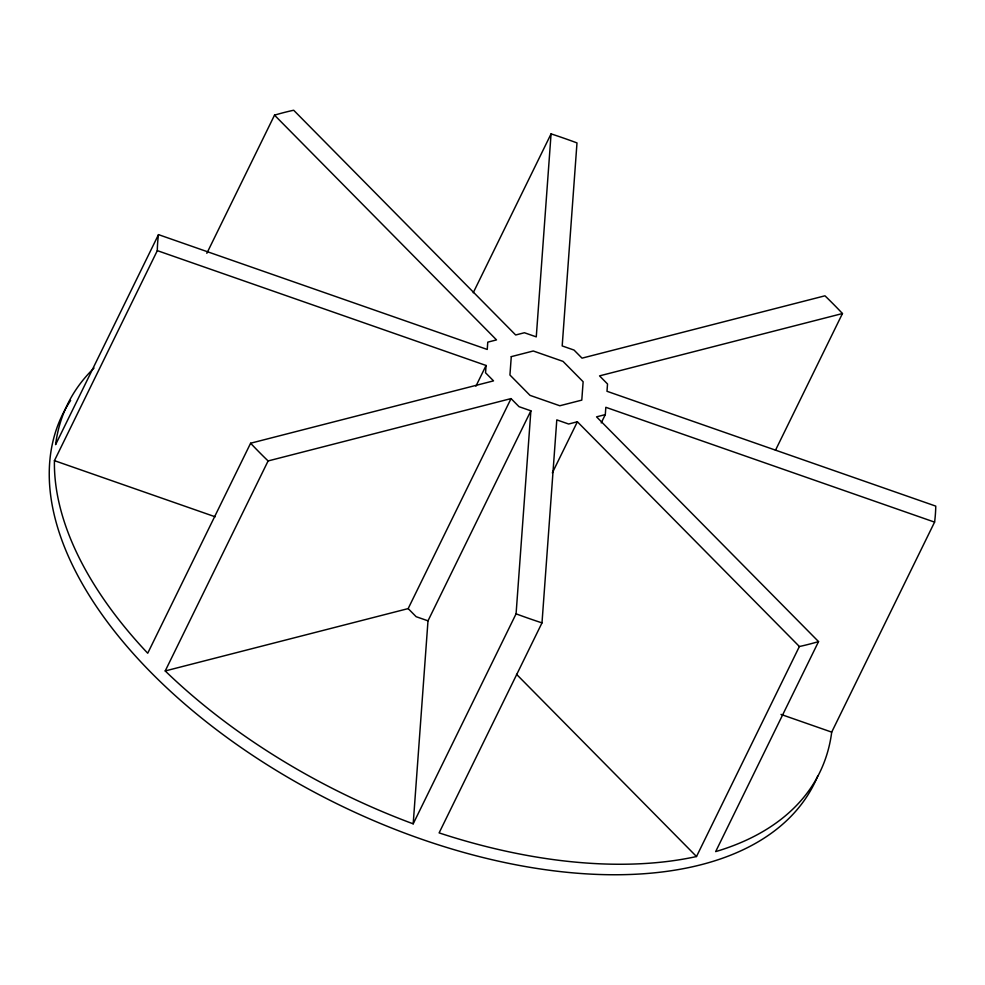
<?xml version="1.0" encoding="UTF-8"?>
<svg xmlns="http://www.w3.org/2000/svg" width="985" height="985" viewBox="0 0 985 985"><rect width="100%" height="100%" fill="white"/><g stroke="black" fill="none" stroke-linecap="round" stroke-linejoin="round"><path stroke-width="1.48" d="M157.317 250.633L54.434 460.648L54.397 463.159A418.736 228.668 26.1 0 0 145.127 650.469L147.725 653.227L250.609 443.225L493.534 380.875L485.543 372.773L486.073 365.472L157.317 250.633L157.341 248.885A418.736 228.668 26.1 0 1 158.265 236.314L158.487 234.627L487.243 349.453L487.772 342.152L496.526 339.899L274.519 115.159L206.838 253.317M413.195 823.829L427.995 620.833L530.878 410.819L519.033 406.682L511.043 398.593L268.105 460.943L165.221 670.945L168.029 673.654A418.736 228.668 26.1 0 0 409.194 822.352L413.195 823.829L516.078 613.827L530.878 410.819M775.454 450.317L842.458 313.538L840.661 311.617A418.736 228.668 26.1 0 0 826.908 297.692L824.962 295.808L582.024 358.158L574.033 350.069L562.189 345.932L576.988 142.923L574.218 141.889A418.736 228.668 26.1 0 0 553.853 134.785L551.071 133.874L536.271 336.87L524.426 332.745L515.672 334.986L293.678 110.246L291.56 110.702A418.736 228.668 26.1 0 0 276.514 114.568L274.519 115.159M799.389 646.505L696.506 856.519L693.452 857.184A418.736 228.668 26.1 0 1 443.127 834.196L439.113 832.891L541.996 622.877L556.796 419.881L568.64 424.018L577.382 421.765L799.389 646.505L801.507 646.049A418.736 228.668 26.1 0 0 816.553 642.183L818.547 641.592L596.541 416.852L605.295 414.611L605.824 407.298L934.58 522.124L831.697 732.126L831.377 734.551A418.736 228.668 26.1 0 1 718.521 850.745L715.664 851.594L818.547 641.592M934.58 522.124L934.802 520.437A418.736 228.668 26.1 0 0 935.725 507.866L935.75 506.118L606.994 391.291L607.523 383.978L599.533 375.876L842.458 313.538M158.487 234.627L55.603 444.641L55.923 442.216A418.736 228.668 26.1 0 1 94.018 368.082M473.231 292.754L551.071 133.874M475.915 386.194L486.073 365.472M165.221 670.945L408.159 608.595L511.043 398.593M552.339 472.886L577.382 421.765M601.232 422.897L605.295 414.611M541.996 622.877L539.214 621.966A418.736 228.668 26.1 0 1 518.849 614.862L516.078 613.827M54.434 460.648L215.198 516.793M781.007 714.42L831.697 732.126M427.995 620.833L416.15 616.696L408.159 608.595M268.105 460.943L266.159 459.059A418.736 228.668 26.1 0 1 252.406 445.146L250.609 443.225M516.534 674.319L696.506 856.519M817.673 776.192A418.736 228.668 26.1 0 1 330.701 800.657A418.736 228.668 26.1 0 1 70.624 400.452M511.277 356.644L509.935 375.014L530.029 395.367L559.8 405.758L581.79 400.119L583.132 381.737L563.026 361.384L533.267 350.992L511.277 356.644"/></g></svg>
